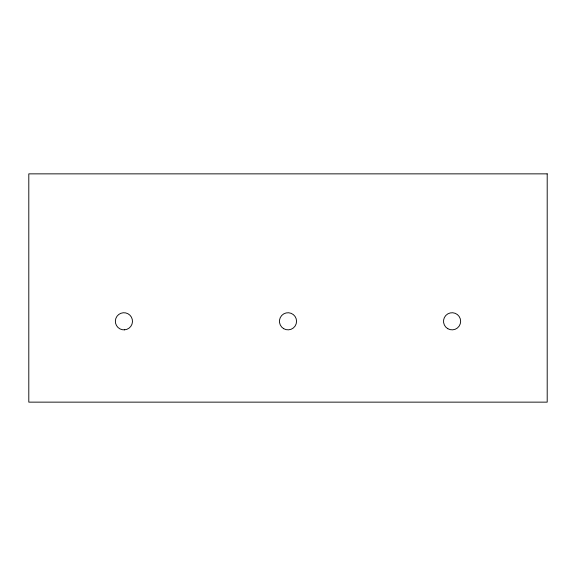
<?xml version="1.0" encoding="UTF-8"?>
<svg xmlns="http://www.w3.org/2000/svg" width="576" height="576" viewBox="0 0 576 576"><rect width="100%" height="100%" fill="white"/><g stroke="black" fill="none" stroke-linecap="round" stroke-linejoin="round"><path stroke-width="0.86" d="M547.2 173.858L28.8 173.858L28.8 402.142L547.2 402.142L547.2 173.858M124.553 329.832L122.321 329.702A8.561 8.561 0 0 1 116.971 316.289A8.561 8.561 0 0 1 131.393 317.11A8.561 8.561 0 0 1 124.553 329.832M447.797 328.709A8.561 8.561 0 0 0 460.642 321.293A8.561 8.561 0 0 0 447.797 313.877A8.561 8.561 0 0 0 447.797 328.709M283.723 328.709A8.561 8.561 0 0 0 296.561 321.293A8.561 8.561 0 0 0 283.723 313.877A8.561 8.561 0 0 0 283.723 328.709"/></g></svg>
